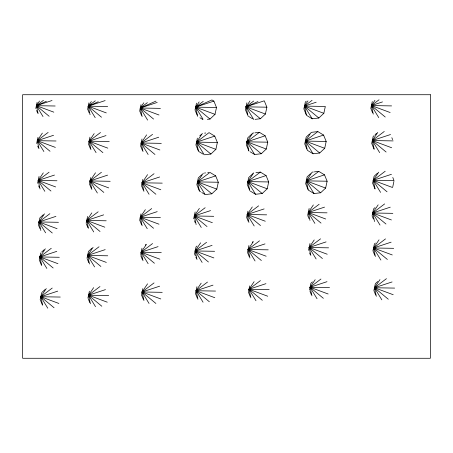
<?xml version="1.0" encoding="UTF-8"?>
<svg xmlns="http://www.w3.org/2000/svg" width="453" height="453" viewBox="0 0 453 453"><rect width="100%" height="100%" fill="white"/><g stroke="black" fill="none" stroke-linecap="round" stroke-linejoin="round"><path stroke-width="0.68" d="M35.776 108.51L37.112 102.327M36.648 143.499L37.984 137.321M37.582 183.272L39.06 176.421M40.725 252.933L39.241 259.784L41.336 264.892M41.653 292.706L40.175 299.558L42.271 304.665M87.718 108.448L88.93 102.831M88.59 143.437L89.949 137.151M89.518 183.21L90.736 177.593M86.115 223.284L87.599 216.432M86.987 258.278L88.471 251.421L91.823 248.278M87.922 298.046L89.4 291.194M139.779 110.294L140.991 104.677M140.651 145.283L142.01 138.997M141.579 185.056L142.797 179.439M139.767 219.495L140.985 213.878M140.64 254.484L141.999 248.199M141.574 294.257L142.786 288.64M196.506 103.12L195.022 109.971L197.117 115.073M197.378 138.108L195.894 144.96L198.25 150.702M207.344 119.36L209.999 119.054L215.011 114.349L216.494 107.491L213.873 101.115L211.942 99.943L195.634 107.135L197.644 116.347M193.652 218.81L195.135 211.953M204.898 154.733L210.866 154.043L215.883 149.337L217.366 142.485L214.745 136.104L209.026 132.633L196.506 142.123L198.516 151.342L203.091 154.116M203.323 173.171L197.44 181.896L205.164 194.58L211.8 193.816L216.817 189.111L218.295 182.253L215.679 175.877L209.96 172.406L197.44 181.896L199.445 191.109L200.588 191.806M196.936 286.715L195.458 293.567L197.287 298.034M246.896 102.814L245.413 109.666L247.508 114.768M255.079 119.366L260.39 118.748L265.407 114.043L266.885 107.191L264.269 100.809L246.03 106.829L248.034 116.047M246.709 216.772L247.921 211.155M250.05 151.732L254.626 154.507L261.262 153.743L266.279 149.031L267.757 142.18L265.141 135.798L259.416 132.327L255.022 132.837M247.581 251.76L248.935 245.475M250.407 191.155L255.56 194.28L262.191 193.51L267.208 188.805L268.691 181.953L266.07 175.571L260.35 172.1L255.956 172.61M248.51 291.528L249.722 285.917M323.838 113.312L325.322 106.455L304.461 106.098L306.466 115.311L312.185 118.782L318.821 118.018L323.838 113.312L304.461 106.098L307.989 100.86M307.644 215.345L309.127 208.493M324.71 148.301L326.188 141.444L323.572 135.068L317.853 131.597L311.217 132.361L305.333 141.087L307.338 150.305L313.057 153.771L319.693 153.006L324.71 148.301L305.333 141.087L317.853 131.597M308.516 250.333L309.999 243.482M313.289 172.004L312.151 172.134L306.262 180.86L308.272 190.073L313.991 193.544L320.628 192.78L325.639 188.069L327.123 181.217L324.501 174.841L318.782 171.37L314.388 171.874M309.45 290.107L310.928 283.255L312.366 281.908M372.287 101.54L370.809 108.392L372.638 112.859M372.179 215.26L373.538 208.975L374.976 207.627M392.751 186.846L393.934 181.364M373.98 290.022L375.339 283.737L377.734 281.489M38.109 113.578L36.393 105.679L39.53 101.025M42.361 133.103L37.265 140.668L38.981 148.567M90.068 114.739L88.205 106.183L91.347 101.529M43.295 172.876L38.194 180.441L40.057 188.997M94.179 133.607L89.077 141.172L90.94 149.728M44.473 213.816L38.981 221.964L40.844 230.52M95.504 172.797L90.011 180.945L91.874 189.501M45.345 248.805L39.853 256.953L41.716 265.509M142.129 116.58L140.266 108.024L143.799 102.786M91.829 212.887L86.733 220.452L88.448 228.352M146.63 134.869L141.138 143.012L143.001 151.568M46.28 288.578L40.787 296.726L42.65 305.282M93.092 247.298L87.599 255.441L89.468 263.997M147.565 174.643L142.072 182.786L143.935 191.342M202.995 119.218L195.634 107.135L199.167 101.897M145.362 209.665L140.26 217.225L142.123 225.781M93.635 287.649L88.533 295.214L90.396 303.77M202.395 133.397L196.506 142.123L204.235 154.807M146.234 244.654L141.132 252.213L142.995 260.769M253.754 119.518L246.03 106.829L249.948 101.013M147.553 283.844L142.061 291.987L143.929 300.543M199.365 208.408L194.263 215.973L196.126 224.529M200.628 242.819L195.135 250.962L196.998 259.518M253.714 172.865L247.831 181.591L249.835 190.809M252.298 206.936L247.196 214.501L248.918 222.4M201.172 283.17L196.07 290.735L197.933 299.291M253.17 241.93L248.068 249.49L249.931 258.046M374.948 100.323L371.42 105.56L373.283 114.116M254.099 281.698L249.003 289.263L250.866 297.819M313.357 204.949L308.255 212.508L309.977 220.407M377.785 132.401L372.292 140.549L374.155 149.105M314.229 239.937L309.127 247.497L310.849 255.396M378.714 172.174L373.221 180.322L375.084 188.878M315.163 279.711L310.062 287.27L311.924 295.826M378.159 204.847L372.672 212.989L374.535 221.551M379.031 239.835L373.538 247.984L375.407 256.54M379.965 279.609L374.472 287.751L376.335 296.307M43.205 214.801L39.853 217.944L38.369 224.796L39.943 228.623M41.682 252.038L44.077 249.79M199.767 135.86L201.562 134.179M42.135 292.259L45.006 289.558M201.659 174.733L198.306 177.876L196.829 184.733L199.184 190.475M251.953 133.878L247.768 137.803L246.285 144.654L248.646 150.396M145.351 245.05L146.183 244.269M306.285 101.183L305.328 102.078L303.85 108.935L306.205 114.677M252.882 173.646L248.697 177.576L247.219 184.428L249.314 189.53M309.552 133.924L306.2 137.072L304.722 143.924L306.817 149.026M196.964 246.047L196.007 246.942L194.524 253.799L195.311 255.713M310.486 173.697L307.134 176.84L305.65 183.697L308.012 189.439M252.287 242.327L253.119 241.545M374.116 135.628L373.159 136.529L371.681 143.38L374.036 149.122M375.073 134.734L376.511 133.386M377.445 173.154L374.093 176.302L372.609 183.154L374.965 188.895M375.367 243.063L374.41 243.963L372.927 250.815L374.761 255.282M43.012 116.551L36.393 105.679L43.465 100.311M48.148 132.412L37.265 140.668L43.884 151.54M95.198 117.655L88.205 106.183L95.283 100.815M100.509 132.502L89.077 141.172L96.07 152.65M49.083 172.185L38.194 180.441L44.819 191.313M147.627 120.107L140.266 108.024L147.344 102.661M101.444 172.276L90.011 180.945L97.367 193.023M152.57 134.348L141.138 143.012L148.131 154.49M49.87 213.708L38.981 221.964L45.606 232.836M209.999 119.054L195.634 107.135L203.255 101.359M98.159 211.783L86.733 220.452L93.72 231.93M51.285 248.284L39.853 256.953L46.846 268.431M154.048 173.709L142.072 182.786L149.06 194.263M260.39 118.748L246.03 106.829L253.646 101.053M99.031 246.772L87.599 255.441L94.592 266.919M151.693 208.561L140.26 217.225L147.248 228.703M52.22 288.057L40.787 296.726L47.775 308.199M259.416 132.327L246.902 141.823L248.907 151.036M312.083 100.323L304.461 106.098L312.185 118.782M152.565 243.55L141.132 252.213L148.12 263.691M99.966 286.545L88.533 295.214L95.526 306.687M205.152 207.717L194.263 215.973L201.257 227.451M260.35 172.1L247.831 181.591L255.56 194.28M379.042 99.779L371.42 105.56L378.776 117.638M206.568 242.298L195.135 250.962L202.129 262.44M154.037 282.91L142.061 291.987L149.054 303.465M258.629 205.838L247.196 214.501L254.19 225.979M318.782 171.37L306.262 180.86L313.991 193.544M384.269 131.466L372.292 140.549L379.648 152.627M259.501 240.826L248.068 249.49L255.062 260.968M207.502 282.066L196.07 290.735L203.057 302.213M319.144 204.258L308.255 212.508L314.88 223.38M385.197 171.24L373.221 180.322L380.582 192.4M260.43 280.594L249.003 289.263L255.99 300.741M320.56 238.833L309.127 247.497L316.12 258.974M384.642 203.912L372.672 212.989L380.027 225.073M320.945 279.02L310.062 287.27L317.049 298.748M385.514 238.901L373.538 247.984L380.899 260.062M386.449 278.674L374.472 287.751L381.828 299.835M49.156 116.274L36.393 105.679L46.427 101.251M101.506 117.219L88.205 106.183L98.244 101.755M153.567 119.06L140.266 108.024L155.951 101.11M265.407 114.043L246.03 106.829L257.944 101.574M53.828 112.168L36.393 105.679L52.021 100.515M106.291 112.91L88.205 106.183L105.141 100.589M53.545 135.288L37.265 140.668L50.028 151.262M158.997 114.994L140.266 108.024L157.202 102.435M106.013 135.577L89.077 141.172L102.905 152.65M215.011 114.349L195.634 107.135L213.873 101.115M158.726 137.208L141.138 143.012L154.966 154.49M54.479 175.062L38.194 180.441L50.957 191.036M316.188 102.225L304.461 106.098L318.821 118.018M214.745 136.104L196.506 142.123L210.866 154.043M107.599 175.135L90.011 180.945L103.839 192.423M265.141 135.798L246.902 141.823L254.626 154.507M382.491 101.902L371.42 105.56L385.248 117.038M159.66 176.981L142.072 182.786L155.9 194.263M55.917 216.37L38.981 221.964L52.282 233.001M323.572 135.068L305.333 141.087L313.057 153.771M215.679 175.877L197.44 181.896L211.8 193.816M103.663 214.858L86.733 220.452L100.028 231.489M266.07 175.571L247.831 181.591L262.191 193.51M157.197 211.636L140.26 217.225L153.556 228.261M390.531 134.524L372.292 140.549L386.12 152.027M56.789 251.358L39.853 256.953L53.154 267.989M210.549 210.594L194.263 215.973L207.032 226.568M324.501 174.841L306.262 180.86L320.628 192.78M105.187 249.631L87.599 255.441L100.9 266.477M264.133 208.912L247.196 214.501L260.492 225.537M158.069 246.625L141.132 252.213L154.428 263.25M391.46 174.297L373.221 180.322L387.055 191.8M57.724 291.132L40.787 296.726L54.083 307.763M324.541 207.134L308.255 212.508L321.024 223.103M212.072 245.373L195.135 250.962L208.437 261.998M105.47 289.62L88.533 295.214L101.829 306.251M265.005 243.901L248.068 249.49L261.364 260.526M390.254 207.185L372.672 212.989L385.967 224.025M159.649 286.183L142.061 291.987L155.894 303.465M326.064 241.908L309.127 247.497L322.428 258.533M213.006 285.141L196.07 290.735L209.365 301.772M391.126 242.174L373.538 247.984L387.372 259.461M265.939 283.669L249.003 289.263L262.298 300.299M326.998 281.681L310.062 287.27L323.357 298.306M392.06 281.947L374.472 287.751L388.3 299.229M204.631 133.142L205.736 133.012M253.923 132.961L252.785 133.097L246.902 141.823L261.262 153.743M204.462 173.04L205.566 172.91M207.768 172.655L208.867 172.531M391.585 105.906L371.42 105.56L390.152 112.531M246.03 106.829L266.885 107.191M195.634 107.135L216.494 107.491M88.205 106.183L107.672 106.517M36.393 105.679L55.164 106.002M140.266 108.024L160.43 108.369M393.147 140.906L372.292 140.549L391.669 147.757M326.188 141.444L305.333 141.087L319.693 153.006M267.757 142.18L246.902 141.823L266.279 149.031M217.366 142.485L196.506 142.123L215.883 149.337M109.241 141.517L89.077 141.172L107.808 148.142M56.036 140.991L37.265 140.668L55.345 147.395M161.302 143.358L141.138 143.012L159.869 149.983M394.082 180.679L373.221 180.322L392.598 187.531M327.123 181.217L306.262 180.86L325.639 188.069M268.691 181.953L247.831 181.591L267.208 188.805M218.295 182.253L197.44 181.896L216.817 189.111M110.175 181.291L90.011 180.945L108.743 187.916M56.965 180.764L38.194 180.441L55.634 186.93M162.236 183.131L142.072 182.786L160.804 189.756M392.83 213.34L372.672 212.989L391.398 219.96M327.032 212.831L308.255 212.508L325.696 218.997M266.664 214.835L247.196 214.501L265.282 221.234M213.731 216.308L194.263 215.973L212.349 222.7M160.424 217.57L140.26 217.225L158.992 224.195M106.2 220.787L86.733 220.452L104.813 227.18M58.448 222.298L38.981 221.964L57.067 228.691M393.702 248.329L373.538 247.984L392.27 254.954M328.595 247.831L309.127 247.497L327.213 254.229M268.233 249.835L248.068 249.49L266.154 256.222M214.603 251.296L195.135 250.962L213.867 257.933M161.296 252.559L141.132 252.213L159.864 259.184M107.763 255.786L87.599 255.441L106.33 262.412M59.32 257.287L39.853 256.953L57.939 263.68M394.637 288.097L374.472 287.751L393.204 294.722M329.529 287.604L310.062 287.27L328.148 294.003M269.161 289.609L249.003 289.263L267.734 296.234M215.537 291.069L196.07 290.735L214.801 297.706M162.225 292.332L142.061 291.987L160.792 298.957M108.697 295.56L88.533 295.214L107.265 302.185M60.255 297.06L40.787 296.726L58.873 303.453M248.606 116.393L252.61 118.822M199.932 117.74L202.791 119.473M201.732 192.502L204.592 194.235M391.839 137.718L392.626 139.632M392.774 177.485L393.821 180.039M372.055 215.826L373.368 219.014M373.861 290.588L375.696 295.056M307.904 215.985L308.952 218.533M309.563 252.887L310.35 254.801M309.971 291.381L311.279 294.575M246.585 217.338L248.153 221.166M247.457 252.327L249.292 256.794M248.386 292.1L250.22 296.562M194.439 220.724L195.226 222.638M139.654 110.86L141.489 115.322M195.832 256.987L196.359 258.261M140.526 145.849L142.361 150.317M141.461 185.622L143.29 190.084M139.649 220.062L141.483 224.524M87.593 109.014L89.167 112.842M140.781 255.69L142.35 259.518M88.465 144.003L90.3 148.471M141.449 294.824L143.284 299.286M89.4 183.776L91.229 188.244M86.381 223.924L87.95 227.751M36.563 110.424L37.61 112.978M87.253 258.912L88.822 262.74M37.695 146.053L38.482 147.967M88.182 298.686L89.756 302.513M38.63 185.826L39.417 187.74M430.35 94.722L22.65 94.722L22.65 358.278L430.35 358.278L430.35 94.722"/></g></svg>
